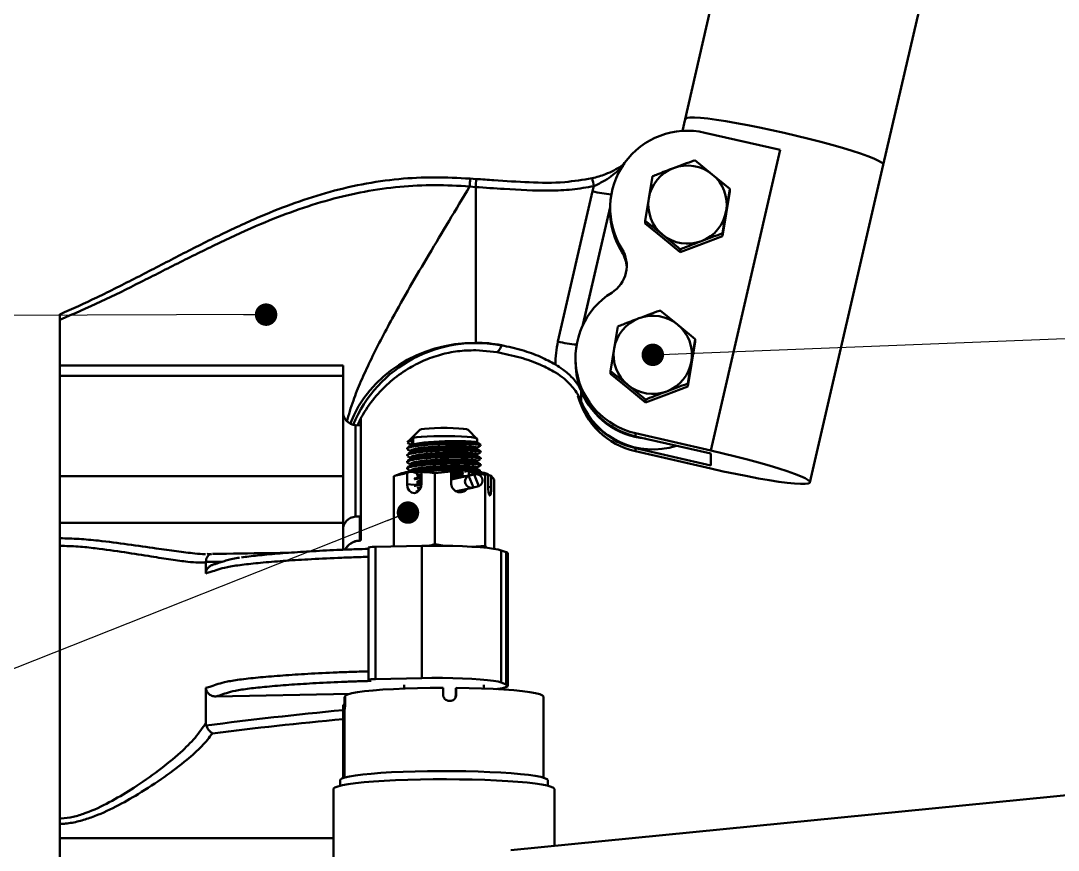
# Model space of a CAD drawing. Header units: millimetres. Extents: x 10 to 584, y 10 to 410.
# Drawn here: x 95.46 to 142.39, y 266.43 to 303.95 of the extents above; entities that cross this region are included whole.
import ezdxf

# ---------------------------------------------------------------- set-up
doc = ezdxf.new("R2010")
doc.units = ezdxf.units.MM
doc.layers.add('10', color=7, linetype='Continuous')
doc.dimstyles.new('SLDDIMSTYLE3', dxfattribs={"dimtxt": 0.18, "dimasz": 1.016, "dimexe": 0, "dimexo": 0.0625, "dimgap": 0, "dimtad": 0, "dimtih": 1, "dimtoh": 1, "dimdec": 0, "dimrnd": 1e-09, "dimzin": 0, "dimdsep": 46, "dimtxsty": 'Standard', "dimblk1": 'DOT', "dimblk2": 'DOT', "dimsah": 1, "dimcen": 0.09, "dimadec": 0, "dimazin": 0, "dimtfac": 1.016, "dimtdec": 0, "dimtofl": 0, "dimtmove": 0, "dimatfit": 3, "dimldrblk": 'DOT', "dimfxl": 1, "dimfrac": 2, "dimtolj": 1, "dimtzin": 0, "dimarcsym": 0})

# ---------------------------------------------------------------- blocks, each defined once
blk = doc.blocks.new('_Dot')
at = {"color": 0, "linetype": 'ByBlock', "lineweight": -2}
blk.add_line((-0.5, 0), (-1, 0), dxfattribs=at)
at = {"color": 0, "linetype": 'ByBlock', "const_width": 0.5}
blk.add_lwpolyline([(-0.25, 0, 1), (0.25, 0, 1)], format="xyb", close=True, dxfattribs=at)

msp = doc.modelspace()

# ---------------------------------------------------------------- linework, layer by layer
at = {"color": 7, "linetype": 'Continuous', "lineweight": 50}
for p, q in [((132.5007, 329.792), (125.5087, 299.5067)), ((134.4729, 297.4372), (141.4649, 327.7224)), ((125.5087, 299.5067), (125.3844, 298.968)), ((126.4006, 298.887), (129.8116, 298.1058)), ((126.6742, 284.5163), (129.8116, 298.1058)), ((126.7378, 297.0033), (125.945, 297.6394)), ((131.1563, 283.0711), (134.4729, 297.4372)), ((115.7824, 296.8109), (116.0624, 296.7928)), ((124.0306, 296.9166), (123.8662, 295.9192)), ((127.5306, 296.3495), (126.7378, 297.0033)), ((116.0363, 296.4309), (115.7643, 296.4497)), ((116.0363, 296.4309), (116.0363, 289.3904)), ((119.758, 289.4454), (121.3267, 296.2401)), ((127.3662, 295.352), (127.5306, 296.3495)), ((127.5306, 296.2213), (127.3662, 295.215)), ((127.5306, 296.2213), (127.5306, 296.3495)), ((123.8662, 295.9192), (123.7019, 294.9039)), ((122.1164, 295.5247), (120.8838, 290.186)), ((122.1163, 295.5173), (120.8871, 290.1927)), ((122.1162, 295.4897), (122.1162, 295.3469)), ((127.2019, 294.3368), (127.3662, 295.352)), ((127.3662, 295.215), (127.2019, 294.2087)), ((123.7019, 294.7758), (123.7019, 294.9039)), ((123.7019, 294.9039), (124.4947, 294.2679)), ((124.4947, 294.1309), (123.7019, 294.7758)), ((124.4947, 294.2679), (125.2875, 293.614)), ((127.2019, 294.2087), (127.2019, 294.3368)), ((125.2875, 293.4859), (124.4947, 294.1309)), ((126.2447, 293.8473), (125.2875, 293.4859)), ((127.2019, 294.2087), (126.2447, 293.8473)), ((122.6497, 293.497), (122.6497, 293.6397)), ((125.2875, 293.4859), (125.2875, 293.614)), ((125.1691, 290.2086), (124.3763, 290.8446)), ((97.2363, 290.428), (97.2363, 288.3611)), ((122.4619, 290.1218), (122.2975, 289.1244)), ((125.9619, 289.5547), (125.1691, 290.2086)), ((125.7975, 288.5573), (125.9619, 289.5547)), ((125.9619, 289.4266), (125.9619, 289.5547)), ((117.2031, 289.2763), (117.2031, 289.2591)), ((122.2975, 289.1244), (122.1332, 288.1092)), ((125.9619, 289.4266), (125.7975, 288.4202)), ((117.0101, 288.9559), (116.0363, 289.0506)), ((120.5475, 288.6949), (120.5475, 288.5521)), ((110.0363, 288.3611), (97.2363, 288.3611)), ((97.2363, 288.3611), (97.2363, 287.8925)), ((110.0363, 288.3611), (110.0363, 287.8925)), ((125.6331, 287.542), (125.7975, 288.5573)), ((125.7975, 288.4202), (125.6331, 287.4139)), ((110.0363, 287.8925), (97.2363, 287.8925)), ((97.2363, 283.3483), (97.2363, 287.8925)), ((110.0363, 283.3483), (110.0363, 287.8925)), ((122.1332, 287.981), (122.1332, 288.1092)), ((122.1332, 288.1092), (122.926, 287.4731)), ((122.926, 287.3361), (122.1332, 287.981)), ((120.8046, 286.7368), (120.8046, 287.2097)), ((122.926, 287.4731), (123.7188, 286.8193)), ((123.7188, 286.6912), (122.926, 287.3361)), ((125.6331, 287.4139), (124.676, 287.0525)), ((125.6331, 287.4139), (125.6331, 287.542)), ((124.676, 287.0525), (123.7188, 286.6912)), ((123.7188, 286.6912), (123.7188, 286.8193)), ((110.8363, 285.952), (110.8363, 285.6506)), ((110.8363, 285.6506), (110.6049, 285.6627)), ((110.6049, 285.6627), (110.6049, 281.5223)), ((110.8363, 285.6506), (110.8363, 283.6625)), ((113.5058, 285.4439), (113.1074, 285.0487)), ((116.0954, 285.0487), (115.697, 285.4439)), ((113.075, 285.0162), (112.942, 284.8842)), ((112.9841, 284.8458), (112.9466, 284.8804)), ((113.2155, 285.0879), (113.0837, 284.9507)), ((113.0837, 284.9507), (113.2155, 284.8638)), ((113.2155, 284.8638), (113.2155, 285.0879)), ((116.1014, 284.8729), (116.1014, 285.0367)), ((123.2632, 285.1548), (123.2632, 285.2975)), ((123.2632, 285.2975), (126.6742, 284.5163)), ((123.2632, 285.1548), (126.6742, 284.3735)), ((112.939, 284.6259), (112.939, 284.5885)), ((112.9437, 284.5738), (112.983, 284.5478)), ((112.9535, 284.6518), (112.9472, 284.6258)), ((113.1014, 284.794), (113.1014, 284.7385)), ((113.1014, 284.4952), (113.1014, 284.4397)), ((116.1014, 284.5741), (116.1014, 284.6445)), ((116.2475, 284.7272), (116.261, 284.7322)), ((116.2638, 284.7379), (116.2638, 284.7753)), ((116.2638, 284.4391), (116.2638, 284.4765)), ((123.2632, 284.6195), (126.6742, 283.8383)), ((123.2632, 284.4767), (123.2632, 284.6195)), ((123.2632, 284.4767), (126.6742, 283.6955)), ((126.6742, 283.8383), (126.6742, 284.3735)), ((112.939, 284.3271), (112.939, 284.2897)), ((112.939, 284.0283), (112.939, 283.9909)), ((112.9436, 284.3417), (112.9472, 284.3271)), ((112.9537, 284.2636), (112.9832, 284.249)), ((113.1014, 284.1964), (113.1014, 284.141)), ((113.1014, 283.8976), (113.1014, 283.8422)), ((116.1014, 284.2752), (116.1014, 284.3457)), ((116.1014, 283.9764), (116.1014, 284.0469)), ((116.2566, 284.1777), (116.261, 284.1835)), ((116.2638, 284.1403), (116.2638, 284.1777)), ((110.8363, 283.6625), (110.8363, 281.5344)), ((112.7017, 283.4861), (112.3728, 283.3706)), ((112.9352, 283.4971), (113.0542, 283.5504)), ((112.9352, 282.9906), (112.9352, 283.4971)), ((112.939, 283.7295), (112.939, 283.6921)), ((112.9405, 283.6838), (112.9805, 283.6513)), ((113.0542, 283.5504), (113.3503, 283.5185)), ((113.1014, 283.5988), (113.1014, 283.5454)), ((113.1337, 283.5617), (113.1044, 283.545)), ((113.5901, 283.1379), (113.3503, 283.5185)), ((113.5901, 283.4377), (113.3666, 283.4023)), ((113.7091, 283.5988), (113.5901, 283.5454)), ((113.5901, 283.5454), (113.5901, 283.0389)), ((114.1968, 283.4879), (114.9349, 283.5657)), ((114.1968, 280.2791), (114.1968, 283.4879)), ((114.9349, 283.5657), (114.8698, 283.6163)), ((114.9349, 283.5657), (114.9349, 283.0592)), ((116.0102, 283.4457), (114.9349, 283.214)), ((114.9349, 283.2091), (115.9638, 283.4308)), ((115.6665, 283.5899), (115.5254, 283.556)), ((115.6665, 283.5899), (115.7316, 283.5393)), ((115.7316, 283.3857), (115.7316, 283.5393)), ((115.7316, 283.5393), (116.4697, 283.4125)), ((116.1786, 282.8936), (115.9638, 283.4308)), ((116.1014, 283.6777), (116.1014, 283.7481)), ((116.2638, 283.8415), (116.2638, 283.8789)), ((116.2638, 283.5427), (116.2638, 283.5801)), ((116.6011, 283.4456), (116.417, 283.509)), ((116.4697, 283.4125), (116.6011, 283.4456)), ((116.6011, 283.4456), (116.6011, 282.939)), ((110.0363, 283.3483), (97.2363, 283.3483)), ((97.2363, 283.3483), (97.2363, 281.2432)), ((110.0363, 283.3483), (110.0363, 281.2432)), ((112.3759, 283.3619), (112.3285, 283.35)), ((112.3285, 280.1711), (112.3285, 283.35)), ((112.9352, 282.9906), (113.2587, 282.9557)), ((113.5901, 283.0625), (113.3618, 283.0287)), ((114.9349, 283.2091), (115.719, 283.3781)), ((115.2897, 283.3244), (115.3364, 283.3005)), ((115.9338, 282.8409), (115.719, 283.3781)), ((116.4697, 280.2037), (116.4697, 283.4125)), ((116.6011, 283.4197), (116.7429, 283.3708)), ((116.7429, 283.3708), (116.8743, 283.1992)), ((116.7429, 282.8643), (116.7429, 283.3708)), ((116.8743, 280.0687), (116.8743, 283.1992)), ((113.3865, 282.6338), (113.3612, 282.6296)), ((113.5449, 282.8341), (113.3846, 282.8069)), ((113.5037, 282.7534), (113.4083, 282.7357)), ((115.1618, 282.6696), (115.8875, 282.826)), ((115.467, 282.7354), (115.4573, 282.7243)), ((115.9338, 282.8409), (116.1786, 282.8936)), ((116.6022, 282.8621), (116.7429, 282.8643)), ((97.2363, 280.5444), (97.2363, 281.2432)), ((110.0363, 281.2432), (97.2363, 281.2432)), ((110.0363, 279.9973), (110.0363, 281.2432)), ((110.6049, 281.5223), (110.8363, 281.5344)), ((110.7944, 281.5322), (110.7944, 280.4456)), ((110.8363, 281.5344), (110.8363, 280.4395)), ((97.2363, 280.2039), (97.2363, 280.5444)), ((97.2363, 267.8713), (97.2363, 280.2039)), ((110.7944, 280.4456), (110.7755, 280.437)), ((110.7755, 280.4363), (110.8363, 280.4395)), ((111.5047, 280.1542), (113.5956, 280.1971)), ((111.5047, 280.1542), (111.5047, 274.1781)), ((113.5956, 274.221), (113.5956, 280.1971)), ((114.6229, 280.2006), (114.1968, 280.2791)), ((116.4697, 280.2037), (115.8587, 280.1596)), ((116.5405, 280.1063), (116.4697, 280.2037)), ((103.8858, 279.8322), (103.9413, 279.8335)), ((107.7311, 279.899), (106.648, 279.8768)), ((111.1943, 280.1194), (111.1943, 274.1433)), ((117.1916, 279.9962), (117.1916, 274.0201)), ((117.1916, 279.9962), (117.4157, 279.9093)), ((117.4157, 273.9332), (117.4157, 279.9093)), ((117.492, 273.8732), (117.492, 279.8493)), ((103.8333, 279.4715), (103.8331, 279.4612)), ((103.8331, 279.4612), (103.8331, 278.9576)), ((111.3165, 274.0918), (111.2045, 274.1353)), ((111.5047, 274.1781), (113.5956, 274.221)), ((103.8331, 273.7783), (103.8331, 272.1911)), ((112.8029, 273.9219), (112.795, 273.7486)), ((114.5598, 273.7824), (114.5598, 273.4836)), ((115.1588, 273.7793), (115.1358, 273.7436)), ((115.1358, 273.7436), (115.1358, 273.4448)), ((115.1588, 273.7793), (115.1588, 273.4805)), ((116.4078, 273.7486), (116.3999, 273.9219)), ((117.1916, 274.0201), (117.4157, 273.9332)), ((104.2916, 273.3893), (110.3547, 273.5137)), ((110.1016, 273.3772), (110.1016, 273.0784)), ((110.1016, 273.3772), (110.1361, 273.377)), ((110.1361, 273.4306), (110.1361, 273.1318)), ((115.1588, 273.4805), (115.1358, 273.4448)), ((119.1012, 273.3846), (119.1012, 273.0858)), ((110.1015, 273.0105), (110.0363, 273.0092)), ((110.0363, 272.7741), (110.0363, 273.0092)), ((110.0363, 272.8827), (110.1014, 272.9056)), ((110.0391, 272.8429), (110.1014, 272.8729)), ((110.1014, 272.9361), (110.1014, 269.7171)), ((110.1016, 273.0784), (110.135, 273.0782)), ((119.1014, 269.7171), (119.1014, 272.9361)), ((103.8331, 272.1911), (103.8512, 272.0755)), ((110.0363, 269.6958), (110.0363, 272.3642)), ((157.1335, 270.3511), (117.6202, 266.4374)), ((109.9092, 269.6202), (109.9014, 269.5961)), ((109.9014, 269.5961), (109.9014, 269.3498)), ((119.3014, 269.3498), (119.3014, 269.5961)), ((109.6014, 269.1977), (109.6014, 256.6479)), ((119.6014, 266.6337), (119.6014, 269.1977)), ((97.2363, 267.6271), (97.2363, 267.8713)), ((97.2363, 266.974), (97.2363, 267.6271)), ((97.2363, 266.974), (97.2363, 264.4701)), ((109.6014, 266.974), (97.2363, 266.974))]:
    msp.add_line(p, q, dxfattribs=at)
at = {"color": 7, "linetype": 'Continuous', "lineweight": 50, "flags": 128}
for points in [[(125.5087, 299.5067), (125.5167, 299.5225), (125.5872, 299.5574), (125.7273, 299.5753), (125.9345, 299.5757), (126.2057, 299.5588), (126.5366, 299.5247), (126.922, 299.474), (127.3558, 299.4075), (127.8311, 299.3262), (128.3405, 299.2315), (128.876, 299.1248), (129.429, 299.0078), (129.9908, 298.8823), (130.5527, 298.7504), (131.1057, 298.6141), (131.6411, 298.4756), (132.1505, 298.3369), (132.6259, 298.2005), (133.0597, 298.0683), (133.4451, 297.9424), (133.776, 297.8249), (134.0472, 297.7177), (134.2544, 297.6223), (134.3944, 297.5403), (134.465, 297.473), (134.4729, 297.4372)], [(129.9908, 298.8823), (129.429, 299.0078), (128.876, 299.1248), (128.3405, 299.2315), (127.8311, 299.3262), (127.3558, 299.4075), (126.922, 299.474), (126.5366, 299.5247), (126.2057, 299.5588), (125.9345, 299.5757), (125.7273, 299.5753), (125.5872, 299.5574), (125.5167, 299.5225), (125.5087, 299.5067)], [(134.4729, 297.4372), (134.465, 297.473), (134.3944, 297.5403), (134.2544, 297.6223), (134.0472, 297.7177), (133.776, 297.8249), (133.4451, 297.9424), (133.0597, 298.0683), (132.6259, 298.2005), (132.1505, 298.3369), (131.6411, 298.4756), (131.1057, 298.6141), (130.5527, 298.7504), (129.9908, 298.8823)], [(113.5058, 285.4439), (113.5108, 285.4479), (113.5851, 285.4727), (113.7286, 285.4949), (113.9316, 285.513), (114.1803, 285.5258), (114.4576, 285.5324), (114.7448, 285.5324), (115.0222, 285.5258), (115.2709, 285.513), (115.474, 285.4949), (115.6176, 285.4727), (115.692, 285.4479), (115.697, 285.4439)], [(113.2155, 285.0879), (113.1245, 285.0601), (113.1014, 285.0367)], [(116.1014, 285.0367), (116.0848, 285.0566), (116.0022, 285.0846), (115.8541, 285.1103), (115.6474, 285.1326), (115.3919, 285.1504), (115.0993, 285.163), (114.7835, 285.1695), (114.4592, 285.1699), (114.1415, 285.1641), (113.8453, 285.1523), (113.5845, 285.1351), (113.3712, 285.1133), (113.2155, 285.0879)], [(126.6742, 283.6955), (127.236, 283.5701), (127.789, 283.4531), (128.3245, 283.3464), (128.8339, 283.2516), (129.3092, 283.1704), (129.743, 283.1039), (130.1284, 283.0532), (130.4593, 283.0191), (130.7305, 283.0021), (130.9377, 283.0026), (131.0778, 283.0204), (131.1483, 283.0554), (131.1483, 283.1069), (131.0778, 283.1742), (130.9377, 283.2562), (130.7305, 283.3516), (130.4593, 283.4589), (130.1284, 283.5764), (129.743, 283.7022), (129.3092, 283.8344), (128.8339, 283.9709), (128.3245, 284.1095), (127.789, 284.2481), (127.236, 284.3844), (126.6742, 284.5163)], [(113.5901, 283.0389), (113.5652, 282.8751), (113.4942, 282.7325), (113.388, 282.6329), (113.2627, 282.5914), (113.1374, 282.6144), (113.0311, 282.6983), (112.9601, 282.8304), (112.9352, 282.9906)], [(116.6011, 282.939), (116.6065, 282.7742), (116.6218, 282.6288), (116.6448, 282.5249), (116.672, 282.4783), (116.6991, 282.4963), (116.7221, 282.5759), (116.7375, 282.7051), (116.7429, 282.8643)], [(113.5956, 280.1971), (114.0612, 280.2032), (114.5319, 280.2028), (114.9962, 280.1959), (115.4425, 280.1825), (115.8598, 280.1631), (116.238, 280.1381), (116.5677, 280.1081), (116.8407, 280.0739), (117.0504, 280.0363), (117.1916, 279.9962)], [(117.4157, 279.9093), (117.4848, 279.8677), (117.492, 279.8493)], [(111.5047, 274.1781), (111.4303, 274.1759), (111.3623, 274.1724), (111.3032, 274.1678), (111.2553, 274.1622), (111.2204, 274.156), (111.1999, 274.1492), (111.1945, 274.1422), (111.2045, 274.1353)], [(117.1916, 274.0201), (117.0504, 274.0602), (116.8407, 274.0978), (116.5677, 274.132), (116.238, 274.162), (115.8598, 274.187), (115.4425, 274.2064), (114.9962, 274.2198), (114.5319, 274.2267), (114.0612, 274.2272), (113.5956, 274.221)], [(114.5598, 273.7824), (113.9739, 273.7785), (113.3986, 273.7678), (112.8439, 273.7505), (112.3191, 273.7269), (111.8332, 273.6974), (111.3945, 273.6626), (111.0105, 273.6229), (110.6878, 273.5791), (110.4317, 273.5319), (110.2468, 273.4821), (110.1361, 273.4306)], [(119.1012, 273.3846), (119.0574, 273.4369), (118.9377, 273.4882), (118.744, 273.5377), (118.4797, 273.5845), (118.1492, 273.6279), (117.7583, 273.667), (117.3135, 273.7013), (116.8225, 273.7301), (116.2936, 273.7529), (115.7359, 273.7694), (115.1588, 273.7793)], [(116.9696, 273.7223), (117.0347, 273.7312), (117.2525, 273.7684), (117.4022, 273.8082), (117.4803, 273.8496), (117.4848, 273.8916), (117.4157, 273.9332)], [(119.3014, 269.5961), (119.3014, 269.5978), (119.2634, 269.6493), (119.1547, 269.7), (118.977, 269.7491), (118.733, 269.796), (118.4263, 269.8397), (118.0617, 269.8798), (117.6446, 269.9156), (117.1814, 269.9466), (116.679, 269.9722), (116.1452, 269.9921), (115.588, 270.006), (115.0158, 270.0137), (114.4373, 270.0151), (113.8613, 270.0101), (113.2966, 269.9989), (112.7516, 269.9815), (112.2347, 269.9583), (111.7536, 269.9296), (111.3157, 269.8959), (110.9276, 269.8576), (110.5952, 269.8153), (110.3236, 269.7697), (110.1167, 269.7215), (109.9779, 269.6714), (109.9092, 269.6202)], [(109.6014, 269.1977), (109.6081, 269.2206), (109.6736, 269.2732), (109.8083, 269.3246), (110.0102, 269.3743), (110.2767, 269.4215), (110.6038, 269.4656), (110.9871, 269.5059), (111.4211, 269.5419), (111.8997, 269.573), (112.4163, 269.5989), (112.9635, 269.6191), (113.5337, 269.6334), (114.1189, 269.6416), (114.7109, 269.6436), (115.3014, 269.6393), (115.882, 269.6289), (116.4447, 269.6123), (116.9815, 269.59), (117.4848, 269.5621), (117.9477, 269.5291)], [(117.9477, 269.5291), (118.3636, 269.4915), (118.7267, 269.4497), (119.0319, 269.4044), (119.2749, 269.3562), (119.4523, 269.3058), (119.5616, 269.2538), (119.6013, 269.2011), (119.6014, 269.1977)]]:
    msp.add_lwpolyline(points, dxfattribs=at)
at = {"color": 7, "linetype": 'Continuous', "lineweight": 50}
for centre, radius, start, end in [((125.6086, 295.4889), 3.4892, 76.88047, 212.00307), ((125.6104, 295.6326), 1.7676, 110.62535, 170.66966), ((125.6162, 295.6231), 1.7785, 50.90187, 110.68997), ((127.9125, 295.7578), 11.8953, 175.00828, 176.75588), ((117.9268, 295.7909), 3.528, 11.18294, 17.09352), ((125.6268, 295.6353), 1.7624, 350.75192, 50.91946), ((125.5845, 295.2571), 4.3698, 163.81601, 166.99983), ((122.5351, 300.7962), 4.7136, 255.14442, 265.55364), ((125.6057, 295.6359), 1.7624, 170.75192, 230.91946), ((125.592, 295.3473), 3.4758, 180.00712, 212.16456), ((125.622, 295.6386), 1.7676, 290.62535, 350.66966), ((125.6163, 295.6481), 1.7785, 230.90187, 290.68997), ((121.4297, 292.8733), 1.4408, 301.86158, 32.13824), ((121.4308, 292.7305), 1.4398, 2.85023, 32.16401), ((124.0307, 288.6938), 3.482, 121.91006, 257.26499), ((124.0417, 288.8378), 1.7676, 110.62535, 170.66966), ((124.0475, 288.8283), 1.7785, 50.90187, 110.68997), ((124.0581, 288.8405), 1.7624, 350.75192, 50.91946), ((116.0334, 283.3698), 6.0043, 78.76621, 157.37484), ((116.0363, 283.3672), 6.0232, 78.83009, 90.00033), ((124.0132, 288.4629), 4.3672, 166.99905, 180.8257), ((120.9664, 294.0014), 4.7136, 255.14442, 265.55364), ((124.037, 288.8412), 1.7624, 170.75192, 230.91946), ((124.0361, 288.5566), 3.4886, 180.07364, 257.19956), ((124.0533, 288.8439), 1.7676, 290.62535, 350.66966), ((124.0431, 288.5342), 3.4989, 202.24355, 264.69286), ((124.0476, 288.8534), 1.7785, 230.90187, 290.68997), ((124.0391, 287.8826), 3.4931, 194.73672, 257.16594), ((124.0411, 288.0281), 3.4962, 201.03185, 257.1437), ((124.0473, 288.0662), 3.5046, 202.2914, 287.81642), ((110.6363, 286.2619), 0.6, 180, 267), ((113.1991, 281.7581), 1.7982, 94.62109, 106.05741), ((114.5987, 263.1266), 20.4916, 89.24182, 92.48814), ((115.455, 278.1071), 5.4869, 79.90187, 87.79041), ((116.0544, 283.1555), 0.2898, 295.37147, 108.21367), ((115.3343, 283.0259), 0.4009, 175.23928, 322.13144), ((115.8432, 283.1162), 0.2898, 115.37147, 288.21367), ((110.6363, 280.9231), 0.6, 93, 180), ((110.8355, 279.6465), 0.8002, 92.93814, 152.46185), ((111.4519, 279.2227), 0.933, 86.75902, 106.02834), ((106.6816, 279.8035), 0.0807, 114.64907, 172.26763)]:
    msp.add_arc(centre, radius, start, end, dxfattribs=at)
for centre, major_axis, ratio, start_param, end_param in [((116.0363, 283.9496), (6, 0), 0.9067991, 1.5707963, 2.8088922), ((106.6562, 291.8274), (53.9244, 1.1258), 0.2215523, 4.6609455, 4.7077634), ((106.5665, 291.8622), (53.9243, 1.1674), 0.2289306, 4.6567248, 4.6704374), ((127.0851, 261.4068), (53.9243, 1.1674), 0.2289306, 1.8875166, 2.0112807), ((127.1747, 261.372), (53.9244, 1.1258), 0.2215523, 1.8896, 2.0076785)]:
    msp.add_ellipse(centre, major_axis=major_axis, ratio=ratio, start_param=start_param, end_param=end_param, dxfattribs=at)
for points, knots in [([(125.945, 297.6394), (125.9365, 297.6363), (125.621, 297.5226), (125.3001, 297.4031), (124.9878, 297.2869)], [0, 0, 0, 0, 0.0269952, 1, 1, 1, 1]), ([(121.299, 296.8279), (121.4014, 296.8533), (121.61, 296.9052), (121.9475, 297.0229), (122.2973, 297.1833), (122.5784, 297.3426), (122.7302, 297.4579), (122.7761, 297.4929)], [0, 0, 0, 0, 0.1777415, 0.3621316, 0.619843, 0.8848649, 1, 1, 1, 1]), ([(122.7047, 297.3694), (122.6582, 297.327), (122.5079, 297.1896), (122.2428, 296.9734), (121.8643, 296.6988), (121.5579, 296.5549), (121.3878, 296.4751)], [0, 0, 0, 0, 0.1204135, 0.389893, 0.6614415, 1, 1, 1, 1]), ([(124.9878, 297.2869), (124.7479, 297.1953), (124.4268, 297.0728), (124.1106, 296.9481), (124.0306, 296.9166)], [0, 0, 0, 0, 0.7469333, 1, 1, 1, 1]), ([(97.2363, 290.6725), (97.2363, 290.6725), (97.7977, 290.9153), (98.9582, 291.4512), (100.6996, 292.3291), (102.4871, 293.2614), (104.2936, 294.1839), (106.0213, 294.9928), (107.6726, 295.6588), (109.2537, 296.1808), (110.8874, 296.5752), (112.5352, 296.8148), (114.1731, 296.8943), (115.2447, 296.8388), (115.7824, 296.8109)], [0, 0, 0, 0, 0.0000006, 0.093962, 0.1962674, 0.298576, 0.4012155, 0.5038251, 0.5865753, 0.6692996, 0.7540909, 0.8388612, 0.9191333, 1, 1, 1, 1]), ([(115.7824, 296.8109), (115.7825, 296.8111), (115.783, 296.8133), (115.784, 296.8117), (115.7838, 296.7807), (115.7807, 296.702), (115.7751, 296.5912), (115.7699, 296.503), (115.7673, 296.4589)], [0, 0, 0, 0, 0.0137674, 0.12673, 0.3451035, 0.5634214, 0.7817102, 1, 1, 1, 1]), ([(116.0624, 296.7928), (116.3284, 296.7745), (117.1267, 296.7196), (118.4575, 296.6338), (119.948, 296.6044), (120.8878, 296.7598), (121.299, 296.8279)], [0, 0, 0, 0, 0.1522933, 0.4568981, 0.7623795, 1, 1, 1, 1]), ([(115.7673, 296.4589), (115.2418, 296.4858), (114.1879, 296.5397), (112.5936, 296.4654), (111.0019, 296.2411), (109.413, 295.8717), (107.8463, 295.3708), (106.1912, 294.7198), (104.4675, 293.9315), (102.6678, 293.0333), (100.881, 292.1249), (99.0813, 291.232), (97.8543, 290.6973), (97.2363, 290.428)], [0, 0, 0, 0, 0.0792841, 0.1589867, 0.2401249, 0.3212807, 0.4046793, 0.4881052, 0.5898991, 0.6917224, 0.7939802, 0.8962351, 1, 1, 1, 1]), ([(110.2042, 285.8144), (110.2955, 286.1315), (110.4649, 286.7191), (110.8399, 287.6415), (111.2562, 288.5514), (111.7328, 289.4997), (112.3312, 290.6179), (113.0579, 291.9058), (113.9227, 293.3811), (114.8291, 294.896), (115.4526, 295.9318), (115.7643, 296.4497)], [0, 0, 0, 0, 0.1050763, 0.1946949, 0.2843379, 0.3764225, 0.4685212, 0.5993963, 0.7302978, 0.8651443, 1, 1, 1, 1]), ([(115.7643, 296.4497), (115.7654, 296.4517), (115.7669, 296.4547), (115.7672, 296.458), (115.7673, 296.4589)], [0, 0, 0, 0, 0.7049176, 1, 1, 1, 1]), ([(121.3878, 296.4751), (121.0576, 296.4152), (120.3966, 296.2954), (119.0348, 296.2472), (117.5817, 296.3219), (116.4657, 296.4006), (116.0363, 296.4309)], [0, 0, 0, 0, 0.1873066, 0.3749066, 0.7594709, 1, 1, 1, 1]), ([(126.2447, 293.9843), (126.5569, 294.1006), (126.8779, 294.2201), (127.1933, 294.3337), (127.2019, 294.3368)], [0, 0, 0, 0, 0.9730047, 1, 1, 1, 1]), ([(125.2875, 293.614), (125.3675, 293.6456), (125.6837, 293.7702), (126.0048, 293.8928), (126.2447, 293.9843)], [0, 0, 0, 0, 0.2530667, 1, 1, 1, 1]), ([(97.2363, 290.428), (97.2363, 290.4737), (97.2363, 290.5653), (97.2363, 290.6519), (97.2363, 290.6771), (97.2363, 290.6732), (97.2363, 290.6725)], [0, 0, 0, 0, 0.3178601, 0.6363524, 0.9346275, 1, 1, 1, 1]), ([(123.4191, 290.4921), (123.1792, 290.4006), (122.8581, 290.278), (122.5419, 290.1534), (122.4619, 290.1218)], [0, 0, 0, 0, 0.7469333, 1, 1, 1, 1]), ([(124.3763, 290.8446), (124.3678, 290.8415), (124.0523, 290.7279), (123.7313, 290.6084), (123.4191, 290.4921)], [0, 0, 0, 0, 0.02699522, 1, 1, 1, 1]), ([(117.2031, 289.2591), (117.1853, 289.2122), (117.1453, 289.1069), (117.0584, 289.0098), (117.0101, 288.9559)], [0, 0, 0, 0, 0.444534, 1, 1, 1, 1]), ([(117.2031, 289.2763), (117.5144, 289.2065), (118.1174, 289.0713), (118.9427, 288.7853), (119.4257, 288.5208), (119.6465, 288.4)], [0, 0, 0, 0, 0.3669211, 0.7106668, 1, 1, 1, 1]), ([(110.6974, 285.6578), (110.7757, 285.8257), (110.9943, 286.2943), (111.4934, 286.9628), (112.1726, 287.6537), (112.8924, 288.1814), (113.6603, 288.586), (114.4179, 288.8564), (115.2207, 289.0283), (115.7614, 289.0431), (116.0363, 289.0506)], [0, 0, 0, 0, 0.0947349, 0.2645397, 0.4074219, 0.5536912, 0.666997, 0.7832638, 0.8898124, 1, 1, 1, 1]), ([(117.0101, 288.9559), (117.3562, 288.8838), (118.0251, 288.7444), (118.9154, 288.443), (119.4257, 288.1639), (119.6465, 288.0431)], [0, 0, 0, 0, 0.3781254, 0.730909, 1, 1, 1, 1]), ([(120.8046, 287.2097), (120.7809, 287.2626), (120.7141, 287.4117), (120.5874, 287.6007), (120.3593, 287.871), (120.0502, 288.1401), (119.7585, 288.3278), (119.6465, 288.4)], [0, 0, 0, 0, 0.0946298, 0.2663858, 0.4419755, 0.785597, 1, 1, 1, 1]), ([(119.6465, 288.0431), (119.7809, 287.953), (120.0137, 287.7969), (120.2893, 287.5361), (120.5046, 287.2827), (120.6573, 287.047), (120.7555, 286.8533), (120.7935, 286.7632), (120.8046, 286.7368)], [0, 0, 0, 0, 0.2574203, 0.445946, 0.6394405, 0.8439996, 0.95432, 1, 1, 1, 1]), ([(123.7188, 286.8193), (123.7988, 286.8508), (124.115, 286.9755), (124.4361, 287.098), (124.676, 287.1896)], [0, 0, 0, 0, 0.2530667, 1, 1, 1, 1]), ([(124.676, 287.1896), (124.9882, 287.3058), (125.3092, 287.4253), (125.6246, 287.539), (125.6331, 287.542)], [0, 0, 0, 0, 0.9730047, 1, 1, 1, 1]), ([(112.9701, 284.8949), (112.9836, 284.9101), (113.0007, 284.9293), (113.0693, 284.947), (113.0837, 284.9507)], [0, 0, 0, 0, 0.790969, 1, 1, 1, 1]), ([(112.9751, 284.8465), (113.0019, 284.8312), (113.044, 284.8073), (113.0861, 284.7834), (113.1014, 284.7746)], [0, 0, 0, 0, 0.6351959, 1, 1, 1, 1]), ([(116.2489, 284.7854), (116.2482, 284.7869), (116.2442, 284.7952), (116.1689, 284.8099), (116.0241, 284.828), (115.8136, 284.8421), (115.553, 284.8519), (115.2541, 284.8571), (114.9285, 284.8567), (114.5872, 284.8495), (114.2468, 284.8361), (113.9229, 284.8173), (113.6269, 284.7927), (113.3691, 284.7624), (113.1669, 284.7278), (113.0349, 284.6964), (112.9992, 284.6757), (112.9859, 284.6679)], [0, 0, 0, 0, 0.0167401, 0.08890967, 0.16034105, 0.23335777, 0.30656063, 0.37841614, 0.45010718, 0.52325813, 0.59634629, 0.66789281, 0.73991119, 0.81315686, 0.88609102, 0.95743276, 1, 1, 1, 1]), ([(113.2155, 285.0879), (113.162, 285.067), (113.0551, 285.0254), (113.0657, 284.9814), (113.0709, 284.9595)], [0, 0, 0, 0, 0.5010167, 1, 1, 1, 1]), ([(113.2155, 284.8638), (113.1612, 284.846), (113.0916, 284.8231), (113.1115, 284.7993), (113.1159, 284.7941)], [0, 0, 0, 0, 0.7793364, 1, 1, 1, 1]), ([(116.0914, 284.877), (116.0917, 284.8773), (116.1028, 284.8872), (115.9672, 284.9067), (115.6861, 284.9277), (115.2631, 284.9379), (114.7704, 284.9351), (114.2581, 284.9155), (113.7817, 284.8829), (113.4094, 284.8351), (113.1914, 284.7925), (113.1632, 284.7655), (113.1563, 284.7588)], [0, 0, 0, 0, 0.0039732, 0.123584, 0.2431866, 0.3627924, 0.4823986, 0.6020009, 0.7216119, 0.8412137, 0.9608247, 1, 1, 1, 1]), ([(116.2551, 284.7854), (116.2284, 284.8006), (116.1748, 284.8311), (116.1212, 284.8616), (116.0944, 284.8768)], [0, 0, 0, 0, 0.50002942, 1, 1, 1, 1]), ([(116.2637, 284.4391), (116.2637, 284.4391), (116.2755, 284.4459), (116.2349, 284.4595), (116.1384, 284.4791), (115.97, 284.4962), (115.7454, 284.5092), (115.4725, 284.5177), (115.1652, 284.5215), (114.8339, 284.5192), (114.4907, 284.5102), (114.1538, 284.4951), (113.8366, 284.4749), (113.5501, 284.4485), (113.3066, 284.4169), (113.1175, 284.3816), (112.9948, 284.3443), (112.9368, 284.3129), (112.945, 284.2946), (112.9472, 284.2897)], [0, 0, 0, 0, 0.00014798, 0.06586479, 0.13022793, 0.19488349, 0.26069524, 0.32628235, 0.39043719, 0.4553667, 0.52123667, 0.58665908, 0.65070371, 0.71587424, 0.78176651, 0.84698974, 0.91102259, 0.97640046, 1, 1, 1, 1]), ([(116.2566, 284.7379), (116.2559, 284.7429), (116.2542, 284.7546), (116.171, 284.7725), (116.0236, 284.7906), (115.8138, 284.8048), (115.553, 284.8146), (115.2541, 284.8197), (114.9285, 284.8193), (114.5872, 284.8122), (114.2468, 284.7987), (113.9229, 284.78), (113.6268, 284.7553), (113.3697, 284.725), (113.1646, 284.6905), (113.0226, 284.6538), (112.9457, 284.6193), (112.9468, 284.5972), (112.9472, 284.5885)], [0, 0, 0, 0, 0.0474934, 0.1123584, 0.1765599, 0.2421863, 0.30798, 0.3725627, 0.4369977, 0.5027447, 0.5684353, 0.6327404, 0.6974695, 0.7633017, 0.8288539, 0.8929748, 0.9579698, 1, 1, 1, 1]), ([(112.9751, 284.5477), (113.0019, 284.5324), (113.0441, 284.5084), (113.0861, 284.4845), (113.1014, 284.4758)], [0, 0, 0, 0, 0.63551001, 1, 1, 1, 1]), ([(113.1377, 284.7592), (113.1111, 284.744), (113.0577, 284.7137), (113.0043, 284.6833), (112.9776, 284.6681)], [0, 0, 0, 0, 0.4999798, 1, 1, 1, 1]), ([(113.1387, 284.4609), (113.112, 284.4457), (113.0585, 284.4153), (113.005, 284.3849), (112.9783, 284.3696)], [0, 0, 0, 0, 0.4999712, 1, 1, 1, 1]), ([(116.2451, 284.4872), (116.2411, 284.4905), (116.2287, 284.5004), (116.1346, 284.5165), (115.971, 284.5335), (115.7451, 284.5466), (115.4726, 284.555), (115.1651, 284.5589), (114.834, 284.5565), (114.4907, 284.5476), (114.1538, 284.5325), (113.8365, 284.5123), (113.5504, 284.4859), (113.3055, 284.4542), (113.1214, 284.4189), (113.0135, 284.3906), (112.9909, 284.3735), (112.9856, 284.3695)], [0, 0, 0, 0, 0.0347335, 0.1065745, 0.178742, 0.2522, 0.3254073, 0.3970158, 0.4694891, 0.5430121, 0.6160355, 0.687521, 0.7602633, 0.8338112, 0.9066123, 0.9780847, 1, 1, 1, 1]), ([(116.0834, 284.6446), (116.0871, 284.6488), (116.0984, 284.6616), (115.9657, 284.6828), (115.7061, 284.7022), (115.3355, 284.7125), (114.8979, 284.7129), (114.4336, 284.6994), (113.9836, 284.6743), (113.5919, 284.6374), (113.3439, 284.5982), (113.1777, 284.5564), (113.0923, 284.5243), (113.1116, 284.5005), (113.1159, 284.4953)], [0, 0, 0, 0, 0.0474571, 0.1441999, 0.2421391, 0.3404484, 0.436939, 0.535615, 0.6326665, 0.7302526, 0.8287633, 0.8751316, 0.9724461, 1, 1, 1, 1]), ([(116.0834, 284.3457), (116.0871, 284.35), (116.0984, 284.3628), (115.9657, 284.384), (115.7061, 284.4034), (115.3355, 284.4137), (114.8979, 284.4141), (114.4336, 284.4006), (113.9836, 284.3755), (113.5919, 284.3386), (113.3439, 284.2994), (113.1777, 284.2576), (113.0923, 284.2255), (113.1116, 284.2017), (113.1159, 284.1965)], [0, 0, 0, 0, 0.0474571, 0.1441999, 0.2421391, 0.3404484, 0.436939, 0.535615, 0.6326665, 0.7302526, 0.8287633, 0.8751316, 0.9724461, 1, 1, 1, 1]), ([(116.0729, 284.5786), (116.0709, 284.5824), (116.064, 284.5958), (115.8757, 284.6173), (115.5353, 284.634), (115.0792, 284.6401), (114.5721, 284.6305), (114.0667, 284.6058), (113.6254, 284.5672), (113.2875, 284.5168), (113.1898, 284.4788), (113.1424, 284.4604)], [0, 0, 0, 0, 0.0482747, 0.1681284, 0.2879734, 0.4078277, 0.5276733, 0.6475234, 0.7673714, 0.8872168, 1, 1, 1, 1]), ([(116.2539, 284.4873), (116.2271, 284.5025), (116.1737, 284.5329), (116.1202, 284.5634), (116.0934, 284.5786)], [0, 0, 0, 0, 0.500032, 1, 1, 1, 1]), ([(116.1014, 284.6403), (116.1255, 284.654), (116.1764, 284.683), (116.2272, 284.7119), (116.2539, 284.7271)], [0, 0, 0, 0, 0.4738281, 1, 1, 1, 1]), ([(116.1014, 284.3415), (116.1255, 284.3553), (116.1765, 284.3842), (116.2272, 284.4131), (116.2539, 284.4283)], [0, 0, 0, 0, 0.4736964, 1, 1, 1, 1]), ([(116.2566, 284.1403), (116.2587, 284.1423), (116.2682, 284.151), (116.2146, 284.1663), (116.0973, 284.1855), (115.9127, 284.2014), (115.673, 284.2133), (115.3893, 284.2204), (115.0741, 284.2228), (114.7383, 284.2185), (114.3948, 284.2078), (114.0623, 284.1912), (113.7526, 284.1693), (113.4769, 284.1413), (113.2475, 284.1084), (113.0767, 284.0725), (112.967, 284.0344), (112.9318, 283.9942), (112.9382, 283.9654), (112.9749, 283.9513), (112.9779, 283.9501)], [0, 0, 0, 0, 0.0174567, 0.07884009, 0.13890733, 0.19996014, 0.26174074, 0.32294533, 0.38297863, 0.44423374, 0.50600987, 0.56700376, 0.62709547, 0.68852083, 0.75025875, 0.81101073, 0.87125301, 0.93281602, 0.99448213, 1, 1, 1, 1]), ([(116.2526, 283.8903), (116.2526, 283.8903), (116.2512, 283.8972), (116.1851, 283.9104), (116.0524, 283.9289), (115.8505, 283.9437), (115.5973, 283.9543), (115.3035, 283.9601), (114.9815, 283.9608), (114.6419, 283.9547), (114.2999, 283.9422), (113.9727, 283.9242), (113.6714, 283.9006), (113.4073, 283.8711), (113.1932, 283.8371), (113.0408, 283.8007), (112.9514, 283.7645), (112.9468, 283.7403), (112.9448, 283.7294)], [0, 0, 0, 0, 0.0003919, 0.0679806, 0.1344839, 0.2024459, 0.2708112, 0.3381406, 0.4047853, 0.4729087, 0.5412037, 0.6082398, 0.6751277, 0.743376, 0.8115637, 0.8783121, 0.9455053, 1, 1, 1, 1]), ([(116.255, 283.8415), (116.2563, 283.8454), (116.2597, 283.856), (116.1883, 283.873), (116.0515, 283.8916), (115.8507, 283.9064), (115.5972, 283.9169), (115.3036, 283.9228), (114.9815, 283.9235), (114.6419, 283.9173), (114.2999, 283.9048), (113.9727, 283.8869), (113.6714, 283.8633), (113.4073, 283.8337), (113.1932, 283.7998), (113.0408, 283.7634), (112.9514, 283.7272), (112.9468, 283.7029), (112.9448, 283.6921)], [0, 0, 0, 0, 0.0370602, 0.1021732, 0.1662405, 0.231713, 0.2975741, 0.3624372, 0.4266407, 0.4922687, 0.5580621, 0.6226427, 0.6870805, 0.7528288, 0.8185188, 0.8828222, 0.9475542, 1, 1, 1, 1]), ([(112.9751, 284.2489), (113.002, 284.2336), (113.0442, 284.2096), (113.0861, 284.1857), (113.1014, 284.177)], [0, 0, 0, 0, 0.6358253, 1, 1, 1, 1]), ([(112.9751, 283.95), (113.002, 283.9348), (113.0443, 283.9107), (113.0862, 283.8869), (113.1014, 283.8782)], [0, 0, 0, 0, 0.63614186, 1, 1, 1, 1]), ([(113.1361, 284.1607), (113.1094, 284.1455), (113.0559, 284.115), (113.0023, 284.0846), (112.9755, 284.0693)], [0, 0, 0, 0, 0.4999695, 1, 1, 1, 1]), ([(116.2454, 284.1892), (116.2352, 284.1941), (116.2112, 284.2055), (116.0949, 284.2229), (115.9133, 284.2388), (115.6728, 284.2506), (115.3893, 284.2577), (115.0741, 284.2601), (114.7383, 284.2558), (114.3948, 284.2451), (114.0623, 284.2285), (113.7525, 284.2067), (113.4772, 284.1787), (113.2463, 284.1458), (113.0812, 284.1098), (112.9918, 284.0841), (112.9783, 284.0701), (112.9775, 284.0693)], [0, 0, 0, 0, 0.0522687, 0.1237714, 0.1964474, 0.2699896, 0.3428462, 0.4143086, 0.4872253, 0.5607623, 0.6333681, 0.7048999, 0.7780193, 0.8515108, 0.9238286, 0.9955397, 1, 1, 1, 1]), ([(116.0834, 284.0469), (116.0871, 284.0512), (116.0984, 284.064), (115.9657, 284.0852), (115.7061, 284.1046), (115.3355, 284.1149), (114.8979, 284.1153), (114.4336, 284.1018), (113.9836, 284.0767), (113.5919, 284.0398), (113.3439, 284.0006), (113.1777, 283.9588), (113.0923, 283.9267), (113.1116, 283.9029), (113.1159, 283.8977)], [0, 0, 0, 0, 0.0474571, 0.1441999, 0.2421391, 0.3404484, 0.436939, 0.535615, 0.6326665, 0.7302526, 0.8287633, 0.8751316, 0.9724461, 1, 1, 1, 1]), ([(116.0812, 283.9817), (116.0818, 283.9832), (116.0868, 283.9941), (115.9329, 284.0143), (115.6273, 284.0335), (115.19, 284.0422), (114.6903, 284.0367), (114.1805, 284.0149), (113.7146, 283.98), (113.363, 283.9303), (113.1678, 283.8893), (113.1507, 283.8646), (113.1477, 283.8603)], [0, 0, 0, 0, 0.0178433, 0.1374719, 0.2570913, 0.3767171, 0.4963368, 0.6159556, 0.7355819, 0.8552011, 0.9748298, 1, 1, 1, 1]), ([(116.0772, 284.2803), (116.0592, 284.2877), (116.0176, 284.3046), (115.7598, 284.3263), (115.3695, 284.3388), (114.887, 284.3398), (114.3743, 284.3236), (113.8848, 284.2941), (113.4838, 284.2495), (113.2239, 284.2033), (113.1743, 284.1716), (113.1562, 284.16)], [0, 0, 0, 0, 0.0919898, 0.2118717, 0.3317516, 0.4516395, 0.5715194, 0.6914087, 0.8112889, 0.9311749, 1, 1, 1, 1]), ([(116.2524, 284.1893), (116.2257, 284.2045), (116.1723, 284.2349), (116.1188, 284.2653), (116.0921, 284.2805)], [0, 0, 0, 0, 0.5000293, 1, 1, 1, 1]), ([(116.2528, 283.8903), (116.226, 283.9055), (116.1726, 283.9359), (116.119, 283.9664), (116.0923, 283.9816)], [0, 0, 0, 0, 0.5000201, 1, 1, 1, 1]), ([(116.1014, 284.0427), (116.1256, 284.0565), (116.1766, 284.0855), (116.2273, 284.1143), (116.2539, 284.1295)], [0, 0, 0, 0, 0.4735641, 1, 1, 1, 1]), ([(112.3285, 283.35), (112.3363, 283.3524), (112.537, 283.4142), (112.74, 283.4565), (112.9352, 283.4971)], [0, 0, 0, 0, 0.0387215, 1, 1, 1, 1]), ([(113.1335, 283.8604), (113.1068, 283.8452), (113.0532, 283.8147), (112.9996, 283.7842), (112.9728, 283.769)], [0, 0, 0, 0, 0.4999728, 1, 1, 1, 1]), ([(112.9751, 283.6512), (113.0021, 283.6359), (113.0444, 283.6119), (113.0862, 283.5881), (113.1014, 283.5794)], [0, 0, 0, 0, 0.63645956, 1, 1, 1, 1]), ([(116.0834, 283.7481), (116.0871, 283.7524), (116.0984, 283.7652), (115.9657, 283.7864), (115.7061, 283.8058), (115.3355, 283.8161), (114.8979, 283.8165), (114.4336, 283.803), (113.9836, 283.7779), (113.5919, 283.741), (113.3439, 283.7018), (113.1777, 283.66), (113.0923, 283.6278), (113.1116, 283.6041), (113.1159, 283.5989)], [0, 0, 0, 0, 0.0474571, 0.1441999, 0.2421391, 0.3404484, 0.436939, 0.535615, 0.6326665, 0.7302526, 0.8287633, 0.8751316, 0.9724461, 1, 1, 1, 1]), ([(116.0734, 283.6817), (116.0665, 283.6872), (116.0477, 283.7022), (115.8318, 283.7243), (115.47, 283.7392), (115.0024, 283.7434), (114.492, 283.7311), (113.9921, 283.7045), (113.5657, 283.6634), (113.2575, 283.6138), (113.1799, 283.5775), (113.1447, 283.561)], [0, 0, 0, 0, 0.0683279, 0.1873193, 0.3063041, 0.4252983, 0.5442831, 0.6632753, 0.7822606, 0.9012463, 1, 1, 1, 1]), ([(116.2469, 283.5903), (116.2451, 283.5926), (116.2379, 283.6017), (116.1547, 283.617), (116.0016, 283.6347), (115.7843, 283.6484), (115.5185, 283.6576), (115.2158, 283.6622), (114.8876, 283.6609), (114.5453, 283.653), (114.2063, 283.6388), (113.8849, 283.6195), (113.5943, 283.594), (113.3559, 283.5655), (113.2445, 283.5444), (113.1957, 283.5352)], [0, 0, 0, 0, 0.02853068, 0.11040967, 0.19193027, 0.27516209, 0.35839024, 0.43990241, 0.5217909, 0.60514134, 0.68820485, 0.76945428, 0.85168937, 0.93511315, 1, 1, 1, 1]), ([(113.6165, 283.5573), (113.6115, 283.5568), (113.5083, 283.5479), (113.381, 283.5314), (113.287, 283.5141), (113.257, 283.5086)], [0, 0, 0, 0, 0.033488, 0.69149, 1, 1, 1, 1]), ([(113.5901, 283.5454), (113.7135, 283.5397), (113.9167, 283.5303), (114.1178, 283.4998), (114.1968, 283.4879)], [0, 0, 0, 0, 0.6070515, 1, 1, 1, 1]), ([(116.2591, 283.5427), (116.2561, 283.5485), (116.2497, 283.561), (116.1565, 283.5797), (116.0011, 283.5973), (115.7845, 283.611), (115.5185, 283.6202), (115.2158, 283.6248), (114.8915, 283.6239), (114.6681, 283.6179), (114.5574, 283.6149)], [0, 0, 0, 0, 0.1090955, 0.2362538, 0.3628556, 0.4921148, 0.6213684, 0.7479571, 0.8751301, 1, 1, 1, 1]), ([(115.4911, 283.5109), (115.4365, 283.5128), (115.2765, 283.5182), (115.0706, 283.5165), (114.9349, 283.5155)], [0, 0, 0, 0, 0.3409451, 1, 1, 1, 1]), ([(115.4883, 283.436), (115.4232, 283.4383), (115.2639, 283.4437), (115.0571, 283.4412), (114.9349, 283.4397)], [0, 0, 0, 0, 0.4088148, 1, 1, 1, 1]), ([(116.2549, 283.5904), (116.2281, 283.6056), (116.1745, 283.6361), (116.1209, 283.6666), (116.0941, 283.6818)], [0, 0, 0, 0, 0.500024, 1, 1, 1, 1]), ([(116.1014, 283.7439), (116.1256, 283.7577), (116.1767, 283.7867), (116.2273, 283.8155), (116.2539, 283.8307)], [0, 0, 0, 0, 0.4734313, 1, 1, 1, 1]), ([(113.5829, 282.9925), (113.5388, 282.9881), (113.4098, 282.9752), (113.3145, 282.9592), (113.2518, 282.9486)], [0, 0, 0, 0, 0.3418093, 1, 1, 1, 1]), ([(113.577, 282.9545), (113.535, 282.9503), (113.4087, 282.9377), (113.3155, 282.922), (113.2534, 282.9115)], [0, 0, 0, 0, 0.3330506, 1, 1, 1, 1]), ([(113.5901, 283.2925), (113.5687, 283.2904), (113.4519, 283.2795), (113.3362, 283.2639), (113.2655, 283.2496), (113.2542, 283.2473)], [0, 0, 0, 0, 0.1591796, 0.8662247, 1, 1, 1, 1]), ([(113.5901, 283.2551), (113.5687, 283.2531), (113.4519, 283.2421), (113.3362, 283.2265), (113.2655, 283.2123), (113.2542, 283.21)], [0, 0, 0, 0, 0.1591769, 0.8662219, 1, 1, 1, 1]), ([(113.5901, 283.1368), (113.5256, 283.1298), (113.4339, 283.1198), (113.3831, 283.1073), (113.368, 283.1035)], [0, 0, 0, 0, 0.70290565, 1, 1, 1, 1]), ([(113.5901, 283.3606), (113.5384, 283.3553), (113.4448, 283.3456), (113.3948, 283.3329), (113.3724, 283.3273)], [0, 0, 0, 0, 0.55258847, 1, 1, 1, 1]), ([(114.9335, 283.2171), (114.9572, 283.2328), (115.0132, 283.2697), (115.095, 283.3081), (115.1527, 283.3219), (115.1665, 283.3253)], [0, 0, 0, 0, 0.35997935, 0.84671815, 1, 1, 1, 1]), ([(115.5553, 283.3562), (115.514, 283.3575), (115.3838, 283.3615), (115.1711, 283.3638), (114.9983, 283.3616), (114.9349, 283.3609)], [0, 0, 0, 0, 0.2279426, 0.7166181, 1, 1, 1, 1]), ([(115.1665, 283.3253), (115.1524, 283.3253), (115.0774, 283.3255), (114.9987, 283.3244), (114.9349, 283.3235)], [0, 0, 0, 0, 0.188435, 1, 1, 1, 1]), ([(115.1665, 283.3253), (115.1899, 283.3286), (115.2313, 283.3345), (115.272, 283.3275), (115.2897, 283.3244)], [0, 0, 0, 0, 0.5644089, 1, 1, 1, 1]), ([(115.437, 283.3222), (115.4343, 283.3223), (115.3894, 283.3236), (115.338, 283.324), (115.2897, 283.3244)], [0, 0, 0, 0, 0.0597439, 1, 1, 1, 1]), ([(113.4341, 282.6767), (113.4176, 282.6749), (113.3789, 282.6707), (113.3513, 282.6656), (113.3354, 282.6627)], [0, 0, 0, 0, 0.4262395, 1, 1, 1, 1]), ([(115.4573, 282.7243), (115.4379, 282.7113), (115.389, 282.6785), (115.3173, 282.6437), (115.2659, 282.6314), (115.2528, 282.6283)], [0, 0, 0, 0, 0.3270384, 0.8282433, 1, 1, 1, 1]), ([(97.2363, 280.5444), (97.5247, 280.5372), (98.1102, 280.5226), (99.1474, 280.4221), (100.3326, 280.269), (101.5168, 280.0935), (102.5353, 279.9472), (103.2566, 279.8646), (103.6774, 279.8262), (103.8034, 279.8301), (103.8158, 279.8304)], [0, 0, 0, 0, 0.1083972, 0.2200824, 0.4042434, 0.5924447, 0.7395613, 0.889692, 0.989205, 1, 1, 1, 1]), ([(103.8331, 279.4612), (103.728, 279.4517), (103.5149, 279.4323), (102.9851, 279.4816), (102.2652, 279.5784), (101.3071, 279.7295), (100.1669, 279.9134), (99.0451, 280.0716), (98.0569, 280.1787), (97.5119, 280.1955), (97.2363, 280.2039)], [0, 0, 0, 0, 0.10054949, 0.20397325, 0.33635782, 0.47202389, 0.63854051, 0.80857666, 0.90319555, 1, 1, 1, 1]), ([(110.1352, 280.0217), (110.1662, 280.075), (110.2309, 280.1861), (110.3775, 280.3082), (110.5363, 280.3901), (110.6731, 280.4293), (110.749, 280.4322), (110.7754, 280.4333)], [0, 0, 0, 0, 0.2262152, 0.4716767, 0.692082, 0.8931868, 1, 1, 1, 1]), ([(114.1968, 280.2791), (114.118, 280.2528), (114.0131, 280.2178), (113.9065, 280.2027), (113.8799, 280.1989)], [0, 0, 0, 0, 0.7510792, 1, 1, 1, 1]), ([(111.2269, 279.7043), (111.2269, 279.7043), (110.982, 279.6993), (110.4998, 279.686), (109.5582, 279.6504), (108.4822, 279.5964), (107.3127, 279.5204), (106.3074, 279.4381), (105.5811, 279.3608), (105.1003, 279.2944), (104.7025, 279.2249), (104.3711, 279.1332), (104.1221, 279.0371), (103.9116, 278.9792), (103.8331, 278.9576)], [0, 0, 0, 0, 0.000001, 0.0638122, 0.1277076, 0.2595618, 0.3762037, 0.4944059, 0.6052358, 0.6622376, 0.7192101, 0.8268283, 0.9353955, 1, 1, 1, 1]), ([(104.0904, 279.8323), (104.0761, 279.831), (104.03, 279.8267), (103.96, 279.7808), (103.8921, 279.699), (103.8455, 279.5935), (103.8373, 279.5122), (103.8333, 279.4715)], [0, 0, 0, 0, 0.1113446, 0.3593593, 0.5804623, 0.790009, 1, 1, 1, 1]), ([(104.0896, 279.8384), (104.0546, 279.8334), (104.0153, 279.8278), (103.9505, 279.8284), (103.9433, 279.8285)], [0, 0, 0, 0, 0.8893747, 1, 1, 1, 1]), ([(105.4477, 279.673), (105.4488, 279.6732), (105.5434, 279.6899), (105.9053, 279.7368), (106.5865, 279.8113), (107.5646, 279.8909), (108.6764, 279.9635), (109.7073, 280.0149), (110.5621, 280.0489), (110.9974, 280.0597), (111.1943, 280.0646)], [0, 0, 0, 0, 0.0010656, 0.0849566, 0.2580819, 0.4382274, 0.620955, 0.8166299, 0.917037, 1, 1, 1, 1]), ([(103.8331, 278.9576), (103.8372, 278.9974), (103.8454, 279.0768), (103.9072, 279.1857), (104.0014, 279.2738), (104.0827, 279.3273), (104.1326, 279.3361), (104.1358, 279.3366)], [0, 0, 0, 0, 0.2293119, 0.4580528, 0.7011148, 0.9808531, 1, 1, 1, 1]), ([(105.3566, 279.6648), (105.3318, 279.6611), (105.1856, 279.6393), (104.9764, 279.5952), (104.7238, 279.5312), (104.4988, 279.4605), (104.3195, 279.3988), (104.1862, 279.3615), (104.134, 279.3469)], [0, 0, 0, 0, 0.0381209, 0.2248844, 0.4078599, 0.6079405, 0.846324, 1, 1, 1, 1]), ([(103.8331, 273.7783), (103.9116, 273.7999), (104.1214, 273.8576), (104.3706, 273.9537), (104.6995, 274.0449), (105.091, 274.1136), (105.5685, 274.1802), (106.2936, 274.2577), (107.3077, 274.3408), (108.4646, 274.4162), (109.5394, 274.4699), (110.4777, 274.5066), (110.9773, 274.5189), (111.2269, 274.525)], [0, 0, 0, 0, 0.0646046, 0.1726008, 0.2807892, 0.3360902, 0.3914173, 0.5055875, 0.6221748, 0.7404322, 0.8685615, 0.9343267, 1, 1, 1, 1]), ([(111.3165, 274.0918), (111.085, 274.0861), (110.6217, 274.0747), (109.7254, 274.0398), (108.6934, 273.9884), (107.5685, 273.9152), (106.6028, 273.8362), (105.9082, 273.7624), (105.4513, 273.6995), (105.0678, 273.6327), (104.7508, 273.5434), (104.5196, 273.4556), (104.3443, 273.4046), (104.2916, 273.3893)], [0, 0, 0, 0, 0.0644805, 0.1290531, 0.2622994, 0.3815814, 0.5024564, 0.6136884, 0.6708871, 0.7280539, 0.8394202, 0.9517552, 1, 1, 1, 1]), ([(104.2916, 273.3893), (104.2251, 273.3952), (104.0995, 273.4064), (103.9535, 273.5), (103.8644, 273.6169), (103.835, 273.7133), (103.8334, 273.7679), (103.8331, 273.7783)], [0, 0, 0, 0, 0.2992242, 0.5643614, 0.7585649, 0.9536443, 1, 1, 1, 1]), ([(110.1361, 273.1318), (110.1357, 273.098), (110.1348, 273.0303), (110.1287, 272.9364), (110.1208, 272.8616), (110.1128, 272.8141), (110.1066, 272.7995), (110.1028, 272.8193), (110.1014, 272.8712), (110.1014, 272.9494), (110.1016, 273.0237), (110.1016, 273.0677), (110.1016, 273.0784)], [0, 0, 0, 0, 0.1072095, 0.2144133, 0.3217669, 0.4292186, 0.5365076, 0.6436278, 0.7508351, 0.8582502, 0.9656702, 1, 1, 1, 1]), ([(115.1588, 273.4805), (115.1556, 273.447), (115.149, 273.3799), (115.0977, 273.2911), (115.022, 273.2238), (114.9272, 273.1855), (114.825, 273.1806), (114.7266, 273.2095), (114.6431, 273.2689), (114.5841, 273.3524), (114.5617, 273.4287), (114.5602, 273.4729), (114.5598, 273.4836)], [0, 0, 0, 0, 0.1072095, 0.2144133, 0.3217669, 0.4292186, 0.5365076, 0.6436278, 0.7508351, 0.8582502, 0.9656702, 1, 1, 1, 1]), ([(115.1358, 273.4448), (115.1333, 273.4108), (115.1291, 273.3532), (115.0982, 273.3054), (115.0855, 273.2857)], [0, 0, 0, 0, 0.5902884, 1, 1, 1, 1]), ([(110.0363, 272.7741), (110.0363, 272.7289), (110.0363, 272.6387), (110.0363, 272.5136), (110.0363, 272.4183), (110.0363, 272.3806), (110.0363, 272.3642)], [0, 0, 0, 0, 0.2631595, 0.5261162, 0.7942619, 1, 1, 1, 1]), ([(119.1013, 272.9361), (119.1014, 272.9422), (119.1015, 272.977), (119.1012, 273.031), (119.1012, 273.0751), (119.1012, 273.0858)], [0, 0, 0, 0, 0.1381747, 0.7912783, 1, 1, 1, 1]), ([(97.2363, 267.8713), (97.2363, 267.8713), (97.2526, 267.8713), (97.4516, 267.8738), (97.8391, 267.9331), (98.252, 268.0604), (98.8521, 268.2875), (99.61, 268.6628), (100.6612, 269.2994), (101.7107, 270.036), (102.6493, 270.7996), (103.2689, 271.4184), (103.6228, 271.8714), (103.763, 272.0845), (103.8331, 272.1911)], [0, 0, 0, 0, 0.0000013, 0.0052029, 0.063714, 0.1245779, 0.1452032, 0.2737657, 0.4047655, 0.5655052, 0.729088, 0.8621016, 0.9310371, 1, 1, 1, 1]), ([(104.1324, 271.7206), (103.9832, 271.5288), (103.6798, 271.1389), (102.9292, 270.4667), (101.9637, 269.7357), (100.8713, 269.0197), (99.7667, 268.3948), (98.8597, 267.9779), (98.0892, 267.7322), (97.6277, 267.6451), (97.3396, 267.6278), (97.2546, 267.6272), (97.2363, 267.6271)], [0, 0, 0, 0, 0.1240236, 0.2521199, 0.4145632, 0.5803319, 0.711706, 0.8449737, 0.9083568, 0.9729767, 0.9941963, 1, 1, 1, 1]), ([(103.8512, 272.0755), (103.8678, 272.0345), (103.9012, 271.9519), (103.9819, 271.8404), (104.0613, 271.7649), (104.1138, 271.7309), (104.132, 271.7208), (104.1324, 271.7206)], [0, 0, 0, 0, 0.265212, 0.5340522, 0.8377595, 0.9960539, 1, 1, 1, 1])]:
    msp.add_open_spline(points, degree=3, knots=knots, dxfattribs=at)

# ---------------------------------------------------------------- leaders
at = {"layer": '10'}
for points in [[(124.0475, 288.8408), (249.5157, 293.8257)], [(106.5574, 290.6591), (44.0678, 290.4358)], [(112.9744, 281.7055), (43.2203, 254.1162)]]:
    msp.add_leader(points, dimstyle='SLDDIMSTYLE3', dxfattribs=at)

doc.saveas('drawing.dxf')
